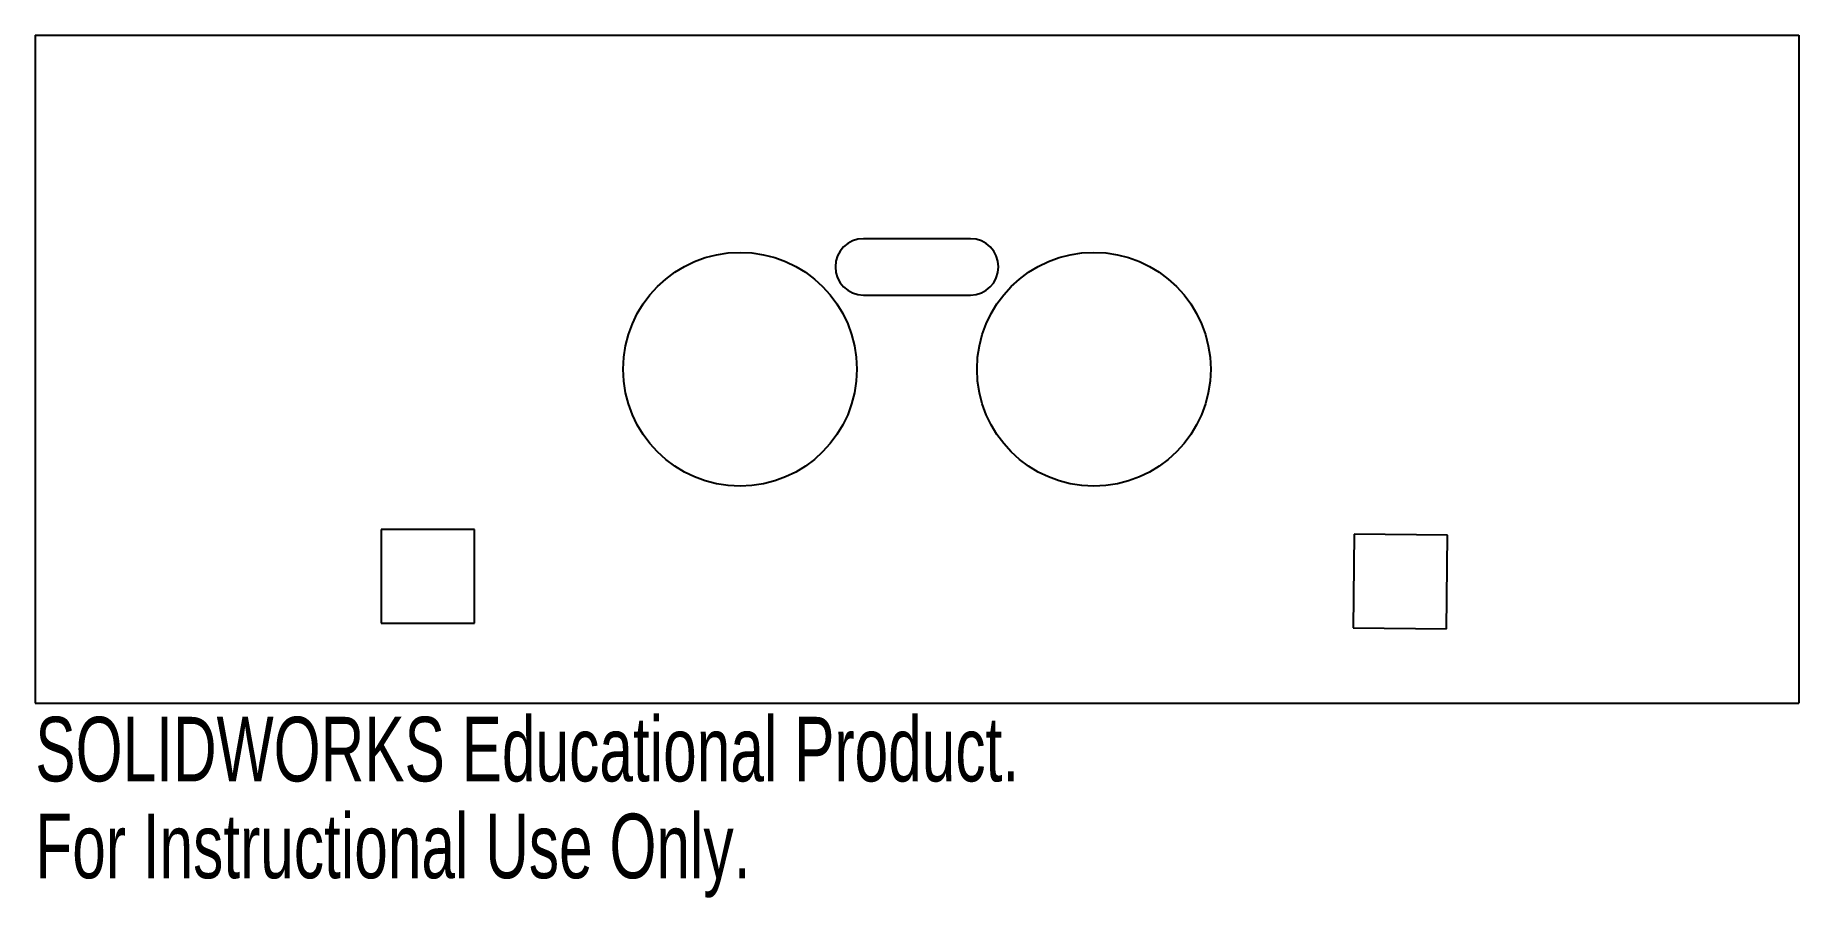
# Model space of a CAD drawing. Header units: millimetres. Extents: x -66 to 66, y -14 to 51.
import ezdxf

# ---------------------------------------------------------------- set-up
doc = ezdxf.new("R2010")
doc.units = ezdxf.units.MM
doc.styles.add('SLDTEXTSTYLE0', font='TXT', dxfattribs={"width": 0.7})

msp = doc.modelspace()

# ---------------------------------------------------------------- linework, layer by layer
at = {"color": 7, "linetype": 'Continuous', "lineweight": 25}
for p, q in [((-65.76, 51), (66.31, 51)), ((-65.76, 51), (-65.76, 1)), ((66.31, 51), (66.31, 1)), ((4.27, 35.77), (-3.73, 35.77)), ((-3.73, 31.55), (4.27, 31.55)), ((-32.86, 14), (-39.86, 14)), ((-39.86, 14), (-39.86, 7)), ((-32.86, 7), (-32.86, 14)), ((33.01, 13.65), (32.94, 6.65)), ((40.01, 13.57), (33.01, 13.65)), ((39.94, 6.57), (40.01, 13.57)), ((-39.86, 7), (-32.86, 7)), ((32.94, 6.65), (39.94, 6.57)), ((-65.76, 1), (66.31, 1))]:
    msp.add_line(p, q, dxfattribs=at)
for centre in [(-12.98, 26), (13.52, 26)]:
    msp.add_circle(centre, 8.75, dxfattribs=at)
for centre, start, end in [((-3.73, 33.66), 90, 270), ((4.27, 33.66), 270, 90)]:
    msp.add_arc(centre, 2.11, start, end, dxfattribs=at)

# ---------------------------------------------------------------- texts
at = {"color": 7, "linetype": 'Continuous', "char_height": 4.8336, "attachment_point": 1, "style": 'SLDTEXTSTYLE0'}
for s, insert in [('SOLIDWORKS Educational Product.', (-65.76, -0.02)), ('For Instructional Use Only.', (-65.76, -7.27))]:
    msp.add_mtext(s, dxfattribs=dict(at, insert=insert))

doc.saveas('drawing.dxf')
